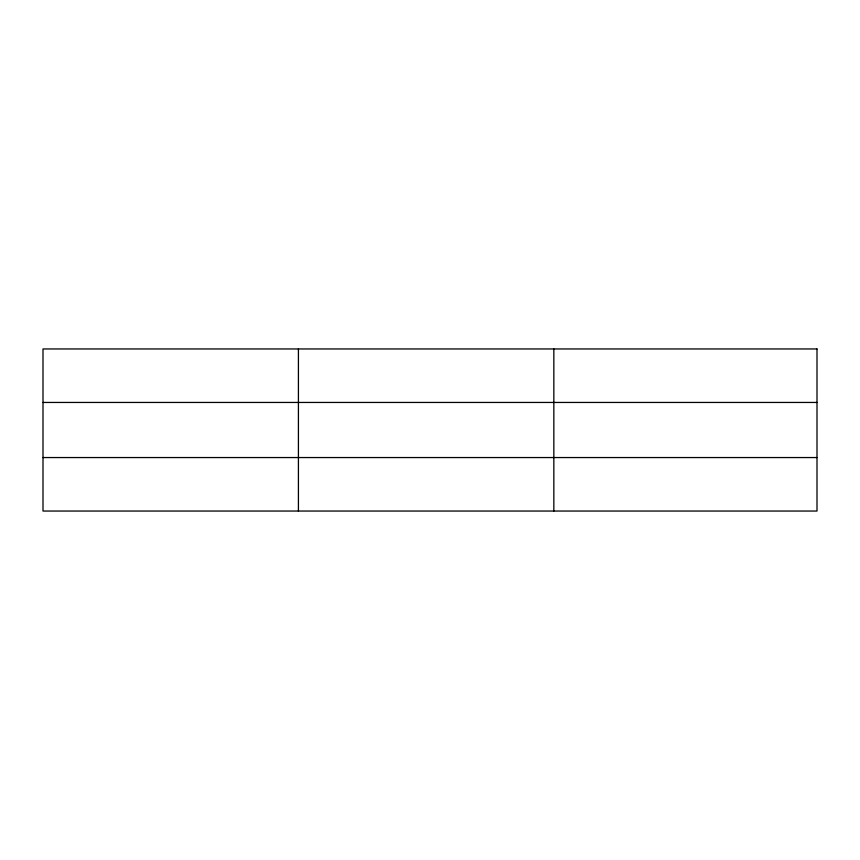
<?xml version="1.0" encoding="UTF-8"?>
<svg xmlns="http://www.w3.org/2000/svg" width="860" height="860" viewBox="0 0 860 860"><rect width="100%" height="100%" fill="white"/><g stroke="black" fill="none" stroke-linecap="round" stroke-linejoin="round"><path stroke-width="1.29" d="M298.42 348.956L298.42 511.044M553.84 348.956L553.84 511.044M43 402.448L817 402.448M43 457.552L817 457.552M817 348.956L817 511.044L43 511.044L43 348.956L817 348.956"/></g></svg>
